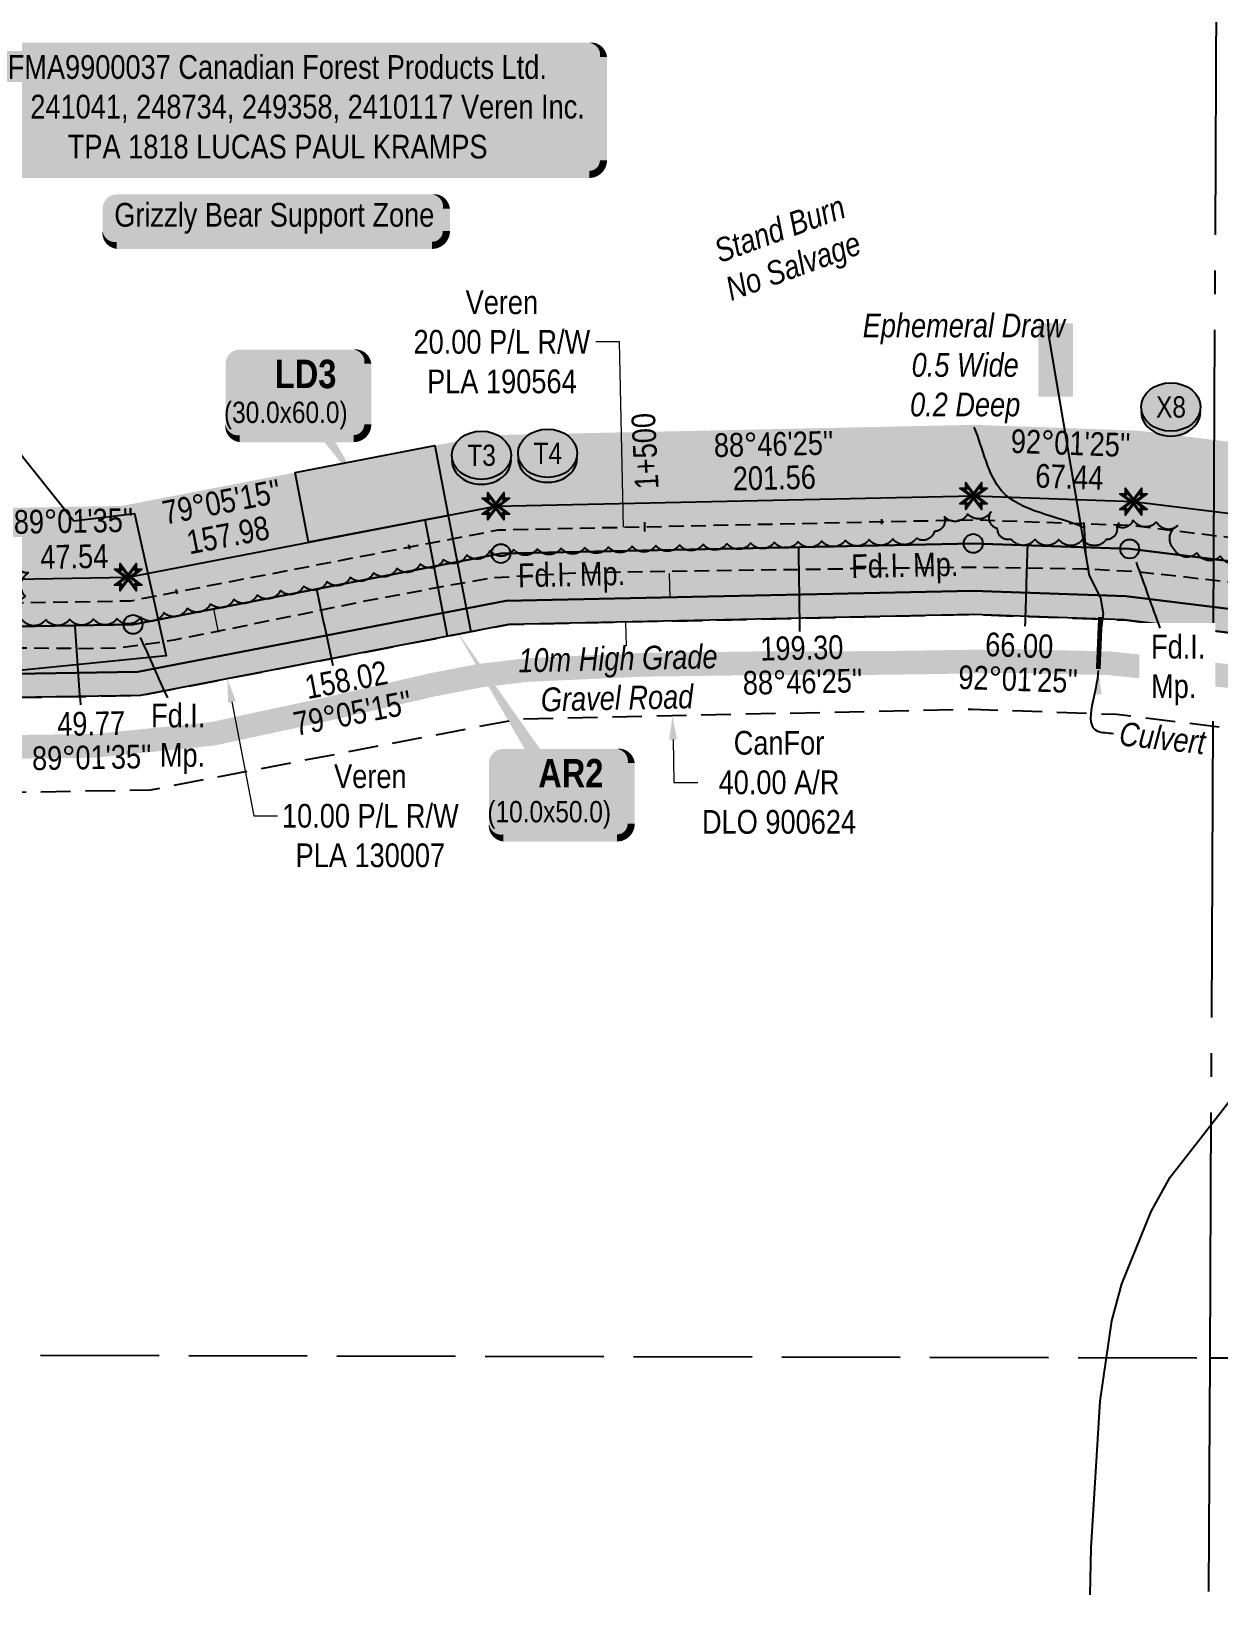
# Model space of a CAD drawing. Extents: x 473254 to 483871, y 6040471 to 6049084.
# Drawn here: x 477418 to 477919, y 6044133 to 6044793 of the extents above; entities that cross this region are included whole.
import ezdxf
from ezdxf.enums import TextEntityAlignment as Align

# ---------------------------------------------------------------- set-up
doc = ezdxf.new("R2010")
doc.units = 0
doc.header["$LTSCALE"] = 5
doc.header["$PDSIZE"] = 0.5
for name, pattern in [('0', [1, 1, 0]), ('foc-ACCESSROAD', [3.75, 2.5, -1.25]), ('foc-QUARTERLINE', [33, 25, -3, 2, -3]), ('foc-TIELINE', [1.875, 1.25, -0.625]), ('foc-TOPO', [1, 0.2, -0.8]), ('foc-TOPO-ephemeral', [6.25, 3.125, -0.625, 0.625, -0.625, 0.625, -0.625]), ('foc-UNSURVEYED', [12.5, 10, -2.5]), ('UG_PIPE', [1.875, 1.25, -0.625])]:
    doc.linetypes.add(name, pattern=pattern)
doc.layers.get('Defpoints').update_dxf_attribs({"color": 9})
for name, color, linetype, lineweight in [('AS-GENERAL', 48, 'Continuous', 18), ('C-RW-T', 13, 'Continuous', 9), ('CHAINAGE-T', 201, 'Continuous', 18), ('F-AR-T', 190, 'Continuous', 9), ('T-TEXT', 48, 'Continuous', 18)]:
    doc.layers.add(name, color=color, linetype=linetype, lineweight=lineweight)
for name, color, linetype in [('AS-PIPE-UG', 44, 'UG_PIPE'), ('AS-ROADS', 254, 'Continuous'), ('AS-UNDERLAY-H', 141, 'Continuous'), ('AS-WILDLIFE-BLOCK', 131, 'Continuous'), ('C-RW', 13, 'Continuous'), ('CHAINAGE', 201, 'foc-TIELINE'), ('F-AR', 190, 'foc-ACCESSROAD'), ('L-BD', 7, 'Continuous'), ('L-BD1', 253, 'Continuous'), ('L-MON', 1, 'Continuous'), ('L-QSEC', 8, 'foc-QUARTERLINE'), ('L-SECLBL', 7, 'Continuous'), ('L-USEC', 7, 'foc-UNSURVEYED'), ('P-BUFFER-H 30m', 51, 'Continuous'), ('P-CROSSINGS', 250, 'Continuous'), ('P-PROPOSED', 10, 'Continuous'), ('P-PROPOSED-H', 21, 'Continuous'), ('P-TEMP-BLOCKS', 250, 'Continuous'), ('P-TEMP-H', 41, 'Continuous'), ('P-TEMP_ACCESS ROAD', 46, 'Continuous'), ('P-TEMP_LOG DECK', 46, 'Continuous'), ('T-BUSH', 110, '0'), ('T-CREEK', 160, 'Continuous'), ('T-DRAW', 143, 'foc-TOPO-ephemeral'), ('T-GENERAL', 48, 'foc-TOPO'), ('T-TIE', 201, 'foc-TIELINE'), ('T-WATER-T', 170, 'Continuous'), ('WETLAND', 143, 'Continuous')]:
    doc.layers.add(name, color=color, linetype=linetype)
doc.styles.add('80', font='ARIALN.TTF', dxfattribs={"height": 10})
doc.styles.add('80CG', font='ARIALN.TTF', dxfattribs={"height": 10})
doc.styles.add('80L', font='ARIALN.TTF', dxfattribs={"height": 10})
doc.styles.add('80LS', font='ARIALNI.TTF', dxfattribs={"height": 10})
doc.styles.add('BOLD', font='ARIALNB.TTF')
doc.styles.add('Crossing', font='ARIALN.TTF', dxfattribs={"height": 10})
doc.styles.add('foc-LtypeFont', font='ARIALN.TTF', dxfattribs={"height": 7.35})
doc.linetypes.add('foc-TOPO-flowdirection-NOLINE', pattern='A,0,[">",foc-LtypeFont,S=0.3,R=0,X=0,Y=-0.945],-20,[">",foc-LtypeFont,S=0.3,R=0,X=0,Y=-0.945],0', length=20)
doc.dimstyles.new('Compass 5 000', dxfattribs={"dimscale": 5, "dimtxt": 9, "dimasz": 2, "dimexe": 0.2, "dimexo": 0.0625, "dimgap": 0.5, "dimtad": 0, "dimtih": 1, "dimtoh": 1, "dimzin": 0, "dimdsep": 46, "dimtxsty": '80CG', "dimcen": 0.1, "dimse1": 1, "dimse2": 1, "dimclrd": 256, "dimclrt": 256, "dimaunit": 1, "dimadec": 4, "dimazin": 0, "dimtfac": 0.06, "dimtofl": 0, "dimtmove": 0, "dimatfit": 1, "dimfxl": 0.2, "dimtolj": 1, "dimtzin": 0, "dimlwd": -1, "dimarcsym": 0})

# ---------------------------------------------------------------- blocks, each defined once
blk = doc.blocks.new('*U384')
h = blk.add_hatch(color=255)
edge = h.paths.add_edge_path()
edge.add_line((-131.5, -28.5), (131.5, -28.5))
edge.add_arc((131.5, -22.5), 6, 270, 360)
edge.add_line((137.5, -22.5), (137.5, 21))
edge.add_arc((131.5, 21), 6, 0, 90)
edge.add_line((131.5, 27), (-131.5, 27))
edge.add_arc((-131.5, 21), 6, 90, 180)
edge.add_line((-137.5, 21), (-137.5, -22.5))
edge.add_arc((-131.5, -22.5), 6, 180, 270)
at = {"color": 44, "flags": 128}
blk.add_lwpolyline([(-131.5, -28.5, 3, 3, 0), (131.5, -28.5, 3, 3, 0.414214), (137.5, -22.5, 3, 3, 0), (137.5, 21, 3, 0, 0.414214), (131.5, 27, 0, 0, 0), (-131.5, 27, 0, 0, 0.414214), (-137.5, 21, 0, 0, 0), (-137.5, -22.5, 0, 3, 0.414214)], format="xyseb", close=True, dxfattribs=at)
at = {"color": 44, "style": '80'}
blk.add_attdef('ENTER_TEXT_001', (-35.99, -5), '', height=10, dxfattribs=at)
blk = doc.blocks.new('*D394')
at = {"layer": 'C-RW-T', "transparency": 16777216}
for p, q in [((477666.2, 6044661.61), (477656.2, 6044661.61)), ((477667.91, 6044583.52), (477666.2, 6044661.61)), ((477668.78, 6044543.54), (477669, 6044533.54))]:
    blk.add_line(p, q, dxfattribs=at)
for points in [[(477669.57, 6044583.56), (477666.24, 6044583.49), (477668.12, 6044573.52)], [(477670.44, 6044543.58), (477667.11, 6044543.51), (477668.56, 6044553.54)]]:
    blk.add_solid(points, dxfattribs=at)
at = {"layer": 'Defpoints', "color": 0, "transparency": 16777216}
for p in [(477668.12, 6044573.52), (477697.6, 6044574.17), (477698.04, 6044554.18)]:
    blk.add_point(p, dxfattribs=at)
at = {"layer": 'C-RW-T', "transparency": 16777216, "insert": (477616.66, 6044661.61), "char_height": 10, "attachment_point": 5, "style": '80CG'}
blk.add_mtext('\\A1;Veren\\P20.00 P/L R/W\\PPLA 190564', dxfattribs=at)
blk = doc.blocks.new('*D390')
at = {"layer": 'C-RW-T', "transparency": 16777216}
for p, q in [((477497.16, 6044539.29), (477495.27, 6044549.11)), ((477502.85, 6044509.84), (477512.12, 6044461.81)), ((477512.12, 6044461.81), (477522.12, 6044461.81))]:
    blk.add_line(p, q, dxfattribs=at)
for points in [[(477498.8, 6044539.61), (477495.53, 6044538.97), (477499.06, 6044529.47)], [(477504.49, 6044510.16), (477501.21, 6044509.52), (477500.95, 6044519.66)]]:
    blk.add_solid(points, dxfattribs=at)
at = {"layer": 'Defpoints', "color": 0, "transparency": 16777216}
for p in [(477499.06, 6044529.47), (477521.91, 6044533.88), (477523.81, 6044524.07)]:
    blk.add_point(p, dxfattribs=at)
at = {"layer": 'C-RW-T', "transparency": 16777216, "insert": (477561.21, 6044461.81), "char_height": 10, "attachment_point": 5, "style": '80CG'}
blk.add_mtext('\\A1;Veren\\P10.00 P/L R/W\\PPLA 130007', dxfattribs=at)
blk = doc.blocks.new('*U376')
h = blk.add_hatch(color=255)
edge = h.paths.add_edge_path()
edge.add_line((-66.5, -11.5), (66.5, -11.5))
edge.add_arc((66.5, -5.5), 6, 270, 360)
edge.add_line((72.5, -5.5), (72.5, 4))
edge.add_arc((66.5, 4), 6, 0, 90)
edge.add_line((66.5, 10), (-66.5, 10))
edge.add_arc((-66.5, 4), 6, 90, 180)
edge.add_line((-72.5, 4), (-72.5, -5.5))
edge.add_arc((-66.5, -5.5), 6, 180, 270)
at = {"color": 131, "flags": 128}
blk.add_lwpolyline([(-66.5, -11.5, 3, 3, 0), (66.5, -11.5, 3, 3, 0.414214), (72.5, -5.5, 3, 3, 0), (72.5, 4, 3, 0, 0.414214), (66.5, 10, 0, 0, 0), (-66.5, 10, 0, 0, 0.414214), (-72.5, 4, 0, 0, 0), (-72.5, -5.5, 0, 3, 0.414214)], format="xyseb", close=True, dxfattribs=at)
at = {"color": 131, "style": '80'}
blk.add_attdef('ENTER_TEXT_001', (-35.99, -5), '', height=10, dxfattribs=at)
blk = doc.blocks.new('fdia')
at = {"color": 255, "const_width": 1}
blk.add_lwpolyline([(-0.5, 0, 1), (0.5, 0, 1)], format="xyb", close=True, dxfattribs=at)
blk = doc.blocks.new('Fdiaa')
blk.add_blockref('fdia', (0, 0))
blk = doc.blocks.new('fdib')
at = {"color": 1, "const_width": 1.6}
blk.add_lwpolyline([(-0.4, 0, 1), (0.4, 0, 1)], format="xyb", close=True, dxfattribs=at)
at = {"color": 1}
blk.add_circle((0, 0), 0.8, dxfattribs=at)
blk = doc.blocks.new('Fdibb')
blk.add_blockref('fdib', (0, 0))
blk = doc.blocks.new('fdicc')
for name in ['Fdibb', 'Fdiaa']:
    blk.add_blockref(name, (0, 0))
blk = doc.blocks.new('FDI')
blk.add_blockref('fdicc', (0, 0))
blk = doc.blocks.new('*U407')
at = {"true_color": 0xff8aff}
h = blk.add_hatch(color=211, dxfattribs=at)
edge = h.paths.add_edge_path()
edge.add_line((-24, -19.06), (24, -19.06))
edge.add_arc((24, -13.06), 6, 270, 360)
edge.add_line((30, -13.06), (30, 12.5))
edge.add_arc((24, 12.5), 6, 0, 90)
edge.add_line((24, 18.5), (-24, 18.5))
edge.add_arc((-24, 12.5), 6, 90, 180)
edge.add_line((-30, 12.5), (-30, -13.06))
edge.add_arc((-24, -13.06), 6, 180, 270)
at = {"color": 250, "flags": 128}
blk.add_lwpolyline([(-24, -19.06, 3, 3, 0), (24, -19.06, 3, 3, 0.414214), (30, -13.06, 3, 3, 0), (30, 12.5, 3, 0, 0.414214), (24, 18.5, 0, 0, 0), (-24, 18.5, 0, 0, 0.414214), (-30, 12.5, 0, 0, 0), (-30, -13.06, 0, 3, 0.414214)], format="xyseb", close=True, dxfattribs=at)
at = {"flags": 128}
blk.add_lwpolyline([(28.75, -41.78, 0, 7.5, 0), (0, 0, 0, 0, 0)], format="xyseb", dxfattribs=at)
at = {"color": 250}
for tag, p, height, style in [('TEMP_AREA_W1_001', (-9.21, 2.24), 12, 'BOLD'), ('ENTER_TEXT_001', (-30.66, -12.47), 9, '80')]:
    blk.add_attdef(tag, p, '', height=height, dxfattribs=dict(at, style=style))
blk = doc.blocks.new('xing2')
h = blk.add_hatch(color=50)
h.dxf.hatch_style = 1
edge = h.paths.add_edge_path()
edge.add_ellipse((0, 0), major_axis=(-12.5, 0), ratio=0.816297, start_angle=0, end_angle=360)
h = blk.add_hatch(color=250)
h.dxf.hatch_style = 1
edge = h.paths.add_edge_path()
edge.add_ellipse((0, -2.05), major_axis=(-12.5, 0), ratio=0.816297, start_angle=0, end_angle=180)
edge.add_line((12.5, -2.05), (12.5, 0))
edge.add_ellipse((0, 0), major_axis=(-12.5, 0), ratio=0.816297, start_angle=0, end_angle=180, ccw=False)
edge.add_line((-12.5, 0), (-12.5, -2.05))
at = {"color": 250}
blk.add_ellipse((0, 0), major_axis=(-12.5, 0), ratio=0.816297, dxfattribs=at)
blk.add_ellipse((0, -2.05), major_axis=(-12.5, 0), ratio=0.816297, start_param=0, end_param=3.141593, dxfattribs=at)
at = {"color": 250, "style": 'Crossing'}
blk.add_attdef('CROSSING', text='', height=9, dxfattribs=at).set_placement((0.09, 0.02), align=Align.MIDDLE_CENTER)
at = {"color": 250, "style": 'Crossing', "flags": 1}
for tag, p in [('OWNER', (0.09, -12.49)), ('DESCRIPTION', (0.09, -25.77)), ('LOCATION', (0.09, -39.3)), ('DWG_REF', (0.09, -52.84))]:
    blk.add_attdef(tag, text='', height=9, dxfattribs=at).set_placement(p, align=Align.MIDDLE_CENTER)
blk = doc.blocks.new('*D482')
at = {"layer": 'Defpoints', "color": 0, "transparency": 16777216}
for p in [(477672.88, 6044543.65), (477673.74, 6044503.68), (477688.62, 6044504)]:
    blk.add_point(p, dxfattribs=at)
at = {"layer": 'F-AR-T', "transparency": 16777216}
for p, q in [((477687.55, 6044553.96), (477687.34, 6044563.96)), ((477688.83, 6044494), (477689.22, 6044475.91)), ((477689.22, 6044475.91), (477699.22, 6044475.91))]:
    blk.add_line(p, q, dxfattribs=at)
for points in [[(477689.22, 6044554), (477685.88, 6044553.93), (477687.76, 6044543.97)], [(477690.5, 6044494.03), (477687.17, 6044493.96), (477688.62, 6044504)]]:
    blk.add_solid(points, dxfattribs=at)
at = {"layer": 'F-AR-T', "transparency": 16777216, "insert": (477733.49, 6044475.91), "char_height": 10, "attachment_point": 5, "style": '80CG'}
blk.add_mtext('\\A1;CanFor\\P40.00 A/R\\PDLO 900624', dxfattribs=at)
blk = doc.blocks.new('Well_proximity')
h = blk.add_hatch(color=191)
h.dxf.hatch_style = 1
edge = h.paths.add_edge_path()
edge.add_ellipse((0, 0), major_axis=(-12.5, 0), ratio=0.816297, start_angle=0, end_angle=360)
h = blk.add_hatch(color=250)
h.dxf.hatch_style = 1
edge = h.paths.add_edge_path()
edge.add_ellipse((0, -2.05), major_axis=(-12.5, 0), ratio=0.816297, start_angle=0, end_angle=180)
edge.add_line((12.5, -2.05), (12.5, 0))
edge.add_ellipse((0, 0), major_axis=(-12.5, 0), ratio=0.816297, start_angle=0, end_angle=180, ccw=False)
edge.add_line((-12.5, 0), (-12.5, -2.05))
at = {"color": 250}
blk.add_ellipse((0, 0), major_axis=(-12.5, 0), ratio=0.816297, dxfattribs=at)
blk.add_ellipse((0, -2.05), major_axis=(-12.5, 0), ratio=0.816297, start_param=0, end_param=3.141593, dxfattribs=at)
at = {"color": 250, "style": '80L'}
blk.add_attdef('CROSSING', text='', height=9, dxfattribs=at).set_placement((0.09, 0.02), align=Align.MIDDLE_CENTER)
blk = doc.blocks.new('*U595')
at = {"true_color": 0xff8aff}
h = blk.add_hatch(color=211, dxfattribs=at)
edge = h.paths.add_edge_path()
edge.add_line((-24, -19.06), (24, -19.06))
edge.add_arc((24, -13.06), 6, 270, 360)
edge.add_line((30, -13.06), (30, 12.5))
edge.add_arc((24, 12.5), 6, 0, 90)
edge.add_line((24, 18.5), (-24, 18.5))
edge.add_arc((-24, 12.5), 6, 90, 180)
edge.add_line((-30, 12.5), (-30, -13.06))
edge.add_arc((-24, -13.06), 6, 180, 270)
at = {"flags": 128}
blk.add_lwpolyline([(-44.15, 69.03, 0, 7.5, 0), (0, 0, 0, 0, 0)], format="xyseb", dxfattribs=at)
at = {"color": 250, "flags": 128}
blk.add_lwpolyline([(-24, -19.06, 3, 3, 0), (24, -19.06, 3, 3, 0.414214), (30, -13.06, 3, 3, 0), (30, 12.5, 3, 0, 0.414214), (24, 18.5, 0, 0, 0), (-24, 18.5, 0, 0, 0.414214), (-30, 12.5, 0, 0, 0), (-30, -13.06, 0, 3, 0.414214)], format="xyseb", close=True, dxfattribs=at)
at = {"color": 250}
for tag, p, height, style in [('TEMP_AREA_W1_001', (-9.21, 2.24), 12, 'BOLD'), ('ENTER_TEXT_001', (-30.66, -12.47), 9, '80')]:
    blk.add_attdef(tag, p, '', height=height, dxfattribs=dict(at, style=style))
blk = doc.blocks.new('TEMP')
h = blk.add_hatch(color=255)
h.dxf.hatch_style = 1
h.paths.add_polyline_path([(0, 0.25), (-0.67, 1.15), (-0.67, 0.67), (-1.15, 0.67), (-0.25, 0), (-1.15, -0.67), (-0.67, -0.67), (-0.67, -1.15), (0, -0.25), (0.67, -1.15), (0.67, -0.67), (1.15, -0.67), (0.25, 0), (1.15, 0.67), (0.67, 0.67), (0.67, 1.15)])
h.paths.add_polyline_path([(0.57, 0.85), (0.57, 0.57), (0.85, 0.57), (0.08, 0), (0.85, -0.57), (0.57, -0.57), (0.57, -0.85), (0, -0.08), (-0.57, -0.85), (-0.57, -0.57), (-0.85, -0.57), (-0.08, 0), (-0.85, 0.57), (-0.57, 0.57), (-0.57, 0.85), (0, 0.08)], flags=16)
h = blk.add_hatch(color=1)
h.dxf.hatch_style = 1
h.paths.add_polyline_path([(0, 0.08), (-0.57, 0.85), (-0.57, 0.57), (-0.85, 0.57), (-0.08, 0), (-0.85, -0.57), (-0.57, -0.57), (-0.57, -0.85), (0, -0.08), (0.57, -0.85), (0.57, -0.57), (0.85, -0.57), (0.08, 0), (0.85, 0.57), (0.57, 0.57), (0.57, 0.85)])
at = {"color": 1}
for p, q in [((-0.08, 0), (0.08, 0)), ((0, 0.08), (0, -0.08))]:
    blk.add_line(p, q, dxfattribs=at)
at = {"color": 255, "flags": 128}
blk.add_lwpolyline([(-0.25, 0), (-1.15, 0.67), (-0.67, 0.67), (-0.67, 1.15), (0, 0.25), (0.67, 1.15), (0.67, 0.67), (1.15, 0.67), (0.25, 0), (1.15, -0.67), (0.67, -0.67), (0.67, -1.15), (0, -0.25), (-0.67, -1.15), (-0.67, -0.67), (-1.15, -0.67)], close=True, dxfattribs=at)
at = {"color": 1, "flags": 128}
blk.add_lwpolyline([(-0.08, 0), (-0.85, 0.57), (-0.57, 0.57), (-0.57, 0.85), (0, 0.08), (0.57, 0.85), (0.57, 0.57), (0.85, 0.57), (0.08, 0), (0.85, -0.57), (0.57, -0.57), (0.57, -0.85), (0, -0.08), (-0.57, -0.85), (-0.57, -0.57), (-0.85, -0.57)], close=True, dxfattribs=at)

msp = doc.modelspace()

# ---------------------------------------------------------------- hatches: boundary and pattern name
at = {"layer": 'AS-UNDERLAY-H'}
h = msp.add_hatch(color=256, dxfattribs=at)
h.dxf.hatch_style = 1
h.paths.add_polyline_path([(477842.79, 6044669.429), (477857.438, 6044669.429), (477857.438, 6044638.571), (477842.79, 6044638.571)])
at = {"layer": 'P-BUFFER-H 30m'}
h = msp.add_hatch(color=256, dxfattribs=at)
h.dxf.hatch_style = 1
edge = h.paths.add_edge_path()
edge.add_line((478887.761, 6044412.928), (478886.783, 6044392.941))
edge.add_arc((478856.835, 6044394.405), 29.984, 264.524835, 357.200388, ccw=False)
edge.add_line((478853.974, 6044364.558), (478480.745, 6044400.333))
edge.add_arc((478483.606, 6044430.18), 29.984, 260.00187, 264.524835, ccw=False)
edge.add_line((478478.4, 6044400.651), (478368.895, 6044419.956))
edge.add_arc((478374.101, 6044449.485), 29.984, 254.375043, 260.00187, ccw=False)
edge.add_line((478366.025, 6044420.609), (478339.841, 6044427.932))
edge.add_arc((478347.917, 6044456.808), 29.984, 248.817389, 254.375043, ccw=False)
edge.add_line((478337.082, 6044428.85), (478113.089, 6044515.653))
edge.add_line((478113.089, 6044515.653), (477878.958, 6044544.442))
edge.add_line((477878.958, 6044544.442), (477815.183, 6044546.694))
edge.add_line((477815.183, 6044546.694), (477619.424, 6044542.503))
edge.add_line((477619.424, 6044542.503), (477466.834, 6044513.085))
edge.add_arc((477461.158, 6044542.527), 29.984, 270.973403, 280.9123, ccw=False)
edge.add_line((477461.667, 6044512.547), (477411.934, 6044511.702))
edge.add_arc((477411.425, 6044541.682), 29.984, 268.170624, 270.973404, ccw=False)
edge.add_line((477410.468, 6044511.713), (477343.842, 6044513.841))
edge.add_arc((477344.799, 6044543.81), 29.984, 265.611731, 268.170624, ccw=False)
edge.add_line((477342.505, 6044513.914), (477065.108, 6044535.201))
edge.add_line((477065.108, 6044535.201), (476929.331, 6044533.224))
edge.add_arc((476928.894, 6044563.205), 29.984, 268.487112, 270.834238, ccw=False)
edge.add_line((476928.102, 6044533.231), (476662.547, 6044540.245))
edge.add_arc((476634.551, 6044550.982), 29.984, 268.487112, 339.015892, ccw=False)
edge.add_line((476633.759, 6044521.009), (476514.255, 6044524.165))
edge.add_arc((476515.047, 6044554.139), 29.984, 268.132503, 268.487112, ccw=False)
edge.add_line((476514.07, 6044524.17), (476310.912, 6044530.794))
edge.add_line((476310.912, 6044530.794), (476310.399, 6044501.348))
edge.add_arc((476280.419, 6044501.871), 29.984, 269.000378, 359.000378, ccw=False)
edge.add_line((476279.896, 6044471.891), (476259.909, 6044472.24))
edge.add_arc((476260.432, 6044502.22), 29.984, 179.000378, 269.000378, ccw=False)
edge.add_line((476230.453, 6044502.743), (476231.852, 6044582.918))
edge.add_arc((476261.831, 6044582.395), 29.984, 88.132503, 179.000378, ccw=False)
edge.add_line((476262.808, 6044612.363), (476516.521, 6044604.091))
edge.add_line((476516.521, 6044604.091), (476586.789, 6044602.235))
edge.add_arc((476614.784, 6044591.497), 29.984, 88.487112, 159.015892, ccw=False)
edge.add_line((476615.576, 6044621.471), (476929.19, 6044613.188))
edge.add_line((476929.19, 6044613.188), (477066.223, 6044615.184))
edge.add_arc((477066.66, 6044585.203), 29.984, 85.611731, 90.834238, ccw=False)
edge.add_line((477068.954, 6044615.099), (477347.51, 6044593.723))
edge.add_line((477347.51, 6044593.723), (477411.798, 6044591.669))
edge.add_line((477411.798, 6044591.669), (477455.964, 6044592.42))
edge.add_line((477455.964, 6044592.42), (477608.445, 6044621.817))
edge.add_arc((477614.121, 6044592.375), 29.984, 91.226572, 100.9123, ccw=False)
edge.add_line((477613.479, 6044622.352), (477814.889, 6044626.664))
edge.add_arc((477815.531, 6044596.687), 29.984, 87.976817, 91.226572, ccw=False)
edge.add_line((477816.59, 6044626.653), (477883.955, 6044624.273))
edge.add_arc((477882.897, 6044594.307), 29.984, 82.990111, 87.976817, ccw=False)
edge.add_line((477886.556, 6044624.067), (478129.013, 6044594.255))
edge.add_arc((478125.354, 6044564.495), 29.984, 68.817389, 82.990111, ccw=False)
edge.add_line((478136.189, 6044592.453), (478363.713, 6044504.282))
edge.add_line((478363.713, 6044504.282), (478385.196, 6044498.273))
edge.add_line((478385.196, 6044498.273), (478490.339, 6044479.737))
edge.add_line((478490.339, 6044479.737), (478860.673, 6044444.24))
edge.add_arc((478857.812, 6044414.393), 29.984, -2.799612, 84.524835, ccw=False)
at = {"layer": 'P-PROPOSED-H'}
h = msp.add_hatch(color=256, dxfattribs=at)
h.dxf.hatch_style = 1
h.paths.add_polyline_path([(478857.812, 6044414.393), (478856.835, 6044394.405), (478483.606, 6044430.18), (478374.101, 6044449.485), (478347.917, 6044456.808), (478120.448, 6044544.958), (477881.321, 6044574.361), (477815.392, 6044576.69), (477616.242, 6044572.426), (477461.158, 6044542.527), (477411.425, 6044541.682), (477344.799, 6044543.81), (477066.039, 6044565.202), (476928.894, 6044563.205), (476634.661, 6044570.976), (476634.551, 6044550.982), (476515.047, 6044554.139), (476281.464, 6044561.755), (476280.419, 6044501.871), (476260.432, 6044502.22), (476261.831, 6044582.395), (476515.637, 6044574.12), (476614.674, 6044571.504), (476614.784, 6044591.497), (476929.012, 6044583.198), (477066.66, 6044585.203), (477345.883, 6044563.775), (477411.574, 6044561.677), (477459.081, 6044562.484), (477614.121, 6044592.375), (477815.531, 6044596.687), (477882.897, 6044594.307), (478125.354, 6044564.495), (478354.235, 6044475.797), (478378.539, 6044469), (478486.299, 6044450.003)])
at = {"layer": 'P-TEMP-H'}
h = msp.add_hatch(color=256, dxfattribs=at)
h.dxf.hatch_style = 1
h.paths.add_polyline_path([(477535.193, 6044577.158), (477529.517, 6044606.6), (477588.401, 6044617.952), (477594.077, 6044588.51)])
h = msp.add_hatch(color=256, dxfattribs=at)
h.dxf.hatch_style = 1
h.paths.add_polyline_path([(477594.077, 6044588.51), (477603.537, 6044539.44), (477593.723, 6044537.548), (477584.263, 6044586.618)])

# ---------------------------------------------------------------- linework, layer by layer
at = {"layer": 'AS-GENERAL', "const_width": 1.999, "flags": 128}
msp.add_lwpolyline([(477869.004, 6044545.692), (477868.092, 6044523.712)], dxfattribs=at)
at = {"layer": 'AS-PIPE-UG', "flags": 128}
msp.add_lwpolyline([(478879.778, 6044419.634), (478879.777, 6044419.234), (478878.772, 6044405.768), (478878.885, 6044395.303), (478878.38, 6044388.67), (478875.705, 6044386.681), (478870.353, 6044386.584), (478858.003, 6044387.411), (478852.312, 6044387.771), (478843.379, 6044388.131), (478830.628, 6044389.041), (478813.89, 6044390.609), (478805.447, 6044391.386), (478754.192, 6044395.682), (478736.42, 6044397.445), (478723.685, 6044398.992), (478710.37, 6044400.248), (478688.143, 6044402.59), (478657.742, 6044405.519), (478636.813, 6044407.405), (478573.355, 6044413.08), (478550.773, 6044415.231), (478482.994, 6044422.25), (478460.316, 6044425.319), (478434.41, 6044430.267), (478411.001, 6044435.027), (478379.221, 6044440.98), (478347.746, 6044449.128), (478326.739, 6044456.574), (478300.513, 6044466.056), (478267.909, 6044478.066), (478217.655, 6044495.929), (478104.25, 6044539.495), (478065.283, 6044542.651), (477996.458, 6044551.519), (477939.573, 6044558.317), (477899.988, 6044563.047), (477882.46, 6044564.828), (477862.375, 6044565.905), (477816.371, 6044566.571), (477774.977, 6044566.134), (477746.544, 6044565.688), (477714.88, 6044565.251), (477648.842, 6044564.247), (477612.062, 6044562.026), (477589.784, 6044558.091), (477556.676, 6044551.857), (477522.599, 6044544.841), (477478.366, 6044535.888), (477465.251, 6044533.88), (477454.451, 6044532.575), (477442.294, 6044532.296), (477386.714, 6044532.779), (477340.189, 6044534.072), (477287.109, 6044537.737), (477242.859, 6044541.312), (477193.336, 6044545.153), (477159.794, 6044548.088), (477106.203, 6044551.704), (477056.25, 6044554.643), (477004.705, 6044556.295), (476912.856, 6044554.731), (476860.934, 6044555.35), (476793.755, 6044557.095), (476755.867, 6044557.321), (476692.618, 6044561.25), (476674.822, 6044560.338), (476665.313, 6044560.51), (476655.505, 6044562.507), (476648.306, 6044562.655), (476645.944, 6044566.861), (476645.509, 6044570.414), (476646.391, 6044597.327), (476646.789, 6044619.025), (476647.539, 6044647.66)], dxfattribs=at)
at = {"layer": 'AS-ROADS', "const_width": 9.995, "flags": 128}
msp.add_lwpolyline([(477924.657, 6044520.617), (477872.917, 6044526.163), (477830.378, 6044527.12), (477778.235, 6044526.296), (477727.865, 6044526.196), (477676.082, 6044525.531), (477627.532, 6044523.324), (477607.237, 6044520.918), (477587.686, 6044517.143), (477543.938, 6044507.053), (477494.627, 6044496.412), (477445.22, 6044491.366), (477396.842, 6044490.743), (477348.54, 6044492.636), (477299.788, 6044496.059), (477250.422, 6044500.278), (477204.296, 6044504.609), (477161.49, 6044508.2), (477122.904, 6044511.255), (477092.93, 6044512.978), (477056.604, 6044514.585)], dxfattribs=at)
at = {"layer": 'C-RW'}
for points in [[(478115.542, 6044525.421), (477879.745, 6044554.415), (477815.253, 6044556.693), (477618.363, 6044552.477), (477463.235, 6044522.57), (477411.276, 6044521.687), (477343.715, 6044523.845), (477065.418, 6044545.201), (476928.776, 6044543.212), (476634.551, 6044550.957), (476637.394, 6045067.272), (476603.554, 6045143.734)], [(476625.456, 6045143.638), (476657.407, 6045071.445), (476654.648, 6044570.425), (476928.894, 6044563.205), (477066.039, 6044565.202), (477344.799, 6044543.81), (477411.425, 6044541.682), (477461.158, 6044542.527), (477616.242, 6044572.426), (477815.392, 6044576.69), (477881.321, 6044574.361), (478120.448, 6044544.958)], [(476515.048, 6044554.172), (476928.756, 6044543.229), (477065.418, 6044545.201), (477343.715, 6044523.845), (477411.276, 6044521.687), (477463.235, 6044522.57), (477618.363, 6044552.477), (477815.253, 6044556.693), (477879.745, 6044554.415), (478115.542, 6044525.421)], [(478113.089, 6044515.653), (477878.958, 6044544.442), (477815.183, 6044546.694), (477619.424, 6044542.503), (477464.274, 6044512.591), (477411.201, 6044511.69), (477343.172, 6044513.862), (477065.108, 6044535.201), (476928.696, 6044533.232), (476514.754, 6044544.182), (476261.308, 6044552.413), (476260.349, 6044497.415), (476153.825, 6044489.906), (476037.501, 6044482.104), (476007.505, 6044472.359), (475988.37, 6044466.143), (475762.59, 6044392.801), (475668.379, 6044376.64), (475590.599, 6044376.019), (475489.675, 6044394.869), (475485.309, 6044395.685), (475459.58, 6044407.189), (475376.714, 6044444.243), (475359.805, 6044450.238)]]:
    msp.add_lwpolyline(points, dxfattribs=at)
at = {"layer": 'CHAINAGE'}
for p, q in [((477676.96, 6044581.724), (477676.874, 6044585.721)), ((477776.863, 6044584.862), (477776.82, 6044586.861)), ((477876.707, 6044583.525), (477876.777, 6044585.523)), ((477577.864, 6044574.188), (477577.485, 6044576.151)), ((477479.723, 6044555.267), (477479.345, 6044557.23))]:
    msp.add_line(p, q, dxfattribs=at)
at = {"layer": 'F-AR', "flags": 128}
for points in [[(475360.168, 6044519.044), (475400.705, 6044504.667), (475459.954, 6044478.12), (475490.043, 6044464.638), (475504.583, 6044458.123), (475596.033, 6044441.011), (475662.25, 6044441.498), (475746.6, 6044455.938), (476025.056, 6044546.381), (476143.581, 6044554.353), (476148.588, 6044554.56), (476183.806, 6044557.031), (476261.308, 6044552.413), (476514.754, 6044544.182), (476928.696, 6044533.232), (477065.108, 6044535.201), (477343.172, 6044513.862), (477411.201, 6044511.69), (477464.274, 6044512.591), (477619.424, 6044542.503), (477815.183, 6044546.694), (477878.958, 6044544.442), (478113.089, 6044515.653), (478338.439, 6044428.324), (478367.444, 6044420.212), (478479.566, 6044400.446), (478853.957, 6044364.56), (478876.251, 6044362.423), (479004.406, 6044356.061), (479139.039, 6044348.004), (479558.838, 6044337.336), (479612.179, 6044335.981), (479658.84, 6044337.358)], [(479658.613, 6044297.354), (479612.273, 6044295.987), (479558.611, 6044297.35), (479137.351, 6044308.054), (479002.25, 6044316.139), (478888.76, 6044321.062), (478850.143, 6044324.763), (478474.18, 6044360.8), (478358.568, 6044381.181), (478325.803, 6044390.345), (478103.277, 6044476.579), (477875.806, 6044504.549), (477814.905, 6044506.7), (477623.666, 6044502.606), (477468.429, 6044472.677), (477410.902, 6044471.7), (477341.004, 6044473.932), (477063.864, 6044495.2), (476928.456, 6044493.246), (476513.576, 6044504.22), (476260.01, 6044512.455), (476184.533, 6044517.017), (476151.845, 6044514.824), (476146.858, 6044514.49), (476133.208, 6044513.574), (476032.723, 6044506.833), (476002.368, 6044496.973), (475983.233, 6044490.758), (475756.223, 6044417.027), (475665.822, 6044401.547), (475592.499, 6044401.002), (475492.596, 6044419.69), (475489.812, 6044420.937), (475459.723, 6044434.418), (475385.845, 6044467.518), (475359.944, 6044476.704)]]:
    msp.add_lwpolyline(points, dxfattribs=at)
at = {"layer": 'L-QSEC'}
for p, q in [((477918.701, 6044996.802), (477915.082, 6044233.343)), ((477915.082, 6044233.343), (477914.615, 6044134.797))]:
    msp.add_line(p, q, dxfattribs=at)
at = {"layer": 'L-USEC'}
for p, q in [((477109.633, 6044235.179), (477915.082, 6044233.343)), ((477915.082, 6044233.343), (478720.553, 6044231.55))]:
    msp.add_line(p, q, dxfattribs=at)
at = {"layer": 'P-PROPOSED', "flags": 128}
for points in [[(476515.637, 6044574.12), (476614.674, 6044571.504), (476614.784, 6044591.497), (476929.012, 6044583.198), (477066.66, 6044585.203), (477345.883, 6044563.775), (477411.574, 6044561.677), (477459.081, 6044562.484), (477614.121, 6044592.375), (477815.531, 6044596.687), (477882.897, 6044594.307), (478125.354, 6044564.495)], [(478120.448, 6044544.958), (477881.321, 6044574.361), (477815.392, 6044576.69), (477616.242, 6044572.426), (477461.158, 6044542.527), (477411.425, 6044541.682), (477344.799, 6044543.81), (477066.039, 6044565.202), (476928.894, 6044563.205), (476634.661, 6044570.976), (476634.551, 6044550.982), (476515.047, 6044554.139)]]:
    msp.add_lwpolyline(points, dxfattribs=at)
at = {"layer": 'P-TEMP_ACCESS ROAD'}
msp.add_lwpolyline([(477594.077, 6044588.51), (477603.537, 6044539.44), (477593.723, 6044537.548), (477584.263, 6044586.618)], close=True, dxfattribs=at)
at = {"layer": 'P-TEMP_LOG DECK'}
msp.add_lwpolyline([(477535.193, 6044577.158), (477529.517, 6044606.6), (477588.401, 6044617.952), (477594.077, 6044588.51)], close=True, dxfattribs=at)
at = {"layer": 'T-BUSH', "flags": 128}
msp.add_lwpolyline([(478226.574, 6044522.441, -0.5205671), (478231.77, 6044513.903, -0.5205671), (478236.966, 6044505.365, -0.5205671), (478236.992, 6044495.484, -0.5205671), (478236.611, 6044485.496, -0.5205671), (478228.791, 6044486.884, -0.5205671), (478219.489, 6044490.54, -0.5205671), (478210.187, 6044494.195, -0.5205671), (478200.885, 6044497.851, -0.5205671), (478194.273, 6044490.914, -0.5205671), (478186.352, 6044489.021, -0.5205671), (478177.017, 6044492.592, -0.5205671), (478167.682, 6044496.163, -0.5205671), (478158.347, 6044499.735, -0.5205671), (478149.012, 6044503.306, -0.5205671), (478139.677, 6044506.878, -0.5205671), (478130.343, 6044510.449, -0.5205671), (478121.008, 6044514.021, -0.5205671), (478115.896, 6044519.704, -0.5205671), (478118.64, 6044529.314, -0.5205671), (478121.385, 6044538.925, -0.5205671), (478117.69, 6044544.331, -0.5205671), (478107.788, 6044545.684, -0.5205671), (478097.885, 6044547.036, -0.5205671), (478087.982, 6044548.388, -0.5205671), (478078.079, 6044549.741, -0.5205671), (478068.176, 6044551.093, -0.5205671), (478058.273, 6044552.446, -0.5205671), (478048.371, 6044553.798, -0.5205671), (478038.468, 6044555.15, -0.5205671), (478028.565, 6044556.503, -0.5205671), (478018.662, 6044557.855, -0.5205671), (478008.759, 6044559.208, -0.5205671), (477998.856, 6044560.56, -0.5205671), (477988.954, 6044561.912, -0.5205671), (477979.051, 6044563.265, -0.5205671), (477969.148, 6044564.617, -0.5205671), (477959.245, 6044565.969, -0.5205671), (477949.342, 6044567.322, -0.5205671), (477939.439, 6044568.674, -0.5205671), (477929.537, 6044570.027, -0.5205671), (477919.634, 6044571.379, -0.5205671), (477909.731, 6044572.731, -0.5205671), (477900.103, 6044574.29, -0.5205671), (477901.556, 6044584.179, -0.5205671), (477892.677, 6044585.854, -0.5205671), (477882.715, 6044586.668, -0.5205671), (477875.79, 6044584.082, -0.5205671), (477871.397, 6044578.321, -0.5205671), (477861.402, 6044578.363, -0.5205671), (477851.408, 6044578.405, -0.5205671), (477841.413, 6044578.447, -0.5205671), (477831.419, 6044578.489, -0.5205671), (477825.649, 6044582.877, -0.5205671), (477822.975, 6044590.166, -0.5205671), (477813.036, 6044589.114, -0.5205671), (477803.097, 6044588.062, -0.5205671), (477798.919, 6044581.704, -0.5205671), (477791.465, 6044578.901, -0.5205671), (477781.474, 6044578.622, -0.5205671), (477771.483, 6044578.343, -0.5205671), (477761.492, 6044578.064, -0.5205671), (477751.501, 6044577.785, -0.5205671), (477741.51, 6044577.507, -0.5205671), (477731.519, 6044577.228, -0.5205671), (477721.529, 6044576.949, -0.5205671), (477711.538, 6044576.67, -0.5205671), (477701.547, 6044576.391, -0.5205671), (477691.556, 6044576.112, -0.5205671), (477681.565, 6044575.833, -0.5205671), (477671.574, 6044575.554, -0.5205671), (477661.583, 6044575.275, -0.5205671), (477651.593, 6044574.996, -0.5205671), (477641.602, 6044574.717, -0.5205671), (477631.611, 6044574.438, -0.5205671), (477621.62, 6044574.159, -0.5205671), (477611.652, 6044573.673, -0.5205671), (477601.833, 6044571.805, -0.5205671), (477592.014, 6044569.938, -0.5205671), (477582.195, 6044568.07, -0.5205671), (477572.377, 6044566.203, -0.5205671), (477562.558, 6044564.335, -0.5205671), (477552.739, 6044562.467, -0.5205671), (477542.921, 6044560.6, -0.5205671), (477533.102, 6044558.732, -0.5205671), (477523.283, 6044556.865, -0.5205671), (477513.464, 6044554.997, -0.5205671), (477503.646, 6044553.13, -0.5205671), (477493.827, 6044551.262, -0.5205671), (477484.008, 6044549.395, -0.5205671), (477474.19, 6044547.527, -0.5205671), (477464.371, 6044545.659, -0.5205671), (477454.43, 6044545.005, -0.5205671), (477444.436, 6044544.884, -0.5205671), (477434.442, 6044544.762, -0.5205671), (477424.448, 6044544.64, -0.5205671), (477414.454, 6044544.518, -0.5205671), (477415.818, 6044554.387, -0.5205671), (477417.214, 6044564.283, -0.5205671), (477411.935, 6044569.753, -0.5205671), (477402.275, 6044572.319, -0.5205671), (477392.615, 6044574.885, -0.5205671), (477382.902, 6044577.058, -0.5205671), (477372.908, 6044577.177, -0.5205671), (477362.914, 6044577.297, -0.5205671), (477353.536, 6044576.706, -0.5205671), (477352.239, 6044566.796, -0.5205671), (477350.942, 6044556.885, -0.5205671), (477349.645, 6044546.975, -0.5205671), (477340.396, 6044547.048, -0.5205671), (477330.431, 6044547.818, -0.5205671), (477320.466, 6044548.589, -0.5205671), (477310.501, 6044549.36, -0.5205671), (477300.536, 6044550.13, -0.5205671), (477290.571, 6044550.901, -0.5205671), (477280.606, 6044551.672, -0.5205671), (477270.641, 6044552.442, -0.5205671), (477260.676, 6044553.213, -0.5205671), (477250.711, 6044553.984, -0.5205671), (477240.746, 6044554.755, -0.5205671), (477230.781, 6044555.525, -0.5205671), (477220.816, 6044556.296, -0.5205671), (477210.851, 6044557.067, -0.5205671), (477200.886, 6044557.837, -0.5205671), (477190.921, 6044558.608, -0.5205671), (477180.956, 6044559.379, -0.5205671), (477170.991, 6044560.15, -0.5205671), (477161.026, 6044560.92, -0.5205671), (477151.061, 6044561.691, -0.5205671), (477141.096, 6044562.462, -0.5205671), (477131.131, 6044563.232, -0.5205671), (477121.166, 6044564.003, -0.5205671), (477111.201, 6044564.774, -0.5205671), (477102.756, 6044567.072, -0.5205671), (477101.941, 6044577.033, -0.5205671), (477101.126, 6044586.995, -0.5205671), (477101.885, 6044596.892, -0.5205671), (477103.969, 6044609.53, -0.5205671)], format="xyb", dxfattribs=at)
at = {"layer": 'T-CREEK', "linetype": 'foc-TOPO-flowdirection-NOLINE', "flags": 128}
msp.add_lwpolyline([(477864.686, 6044133.479), (477865.028, 6044153.212), (477868.926, 6044215.019), (477873.83, 6044249.003), (477877.993, 6044264.572), (477890.442, 6044295.01), (477898.358, 6044309.587), (477926.248, 6044345.172), (477958.067, 6044394.351), (477967.654, 6044405.825), (477978.206, 6044415.294), (478029.092, 6044450.609), (478037.583, 6044447.994), (478047.633, 6044444.685), (478050.813, 6044444.396), (478064.765, 6044444.532), (478074.318, 6044446.396), (478084.869, 6044448.997), (478094.272, 6044456.852), (478105.379, 6044457.086), (478116.697, 6044457.581), (478121.437, 6044460.399), (478122.175, 6044465.655), (478128.297, 6044466.202), (478130.991, 6044480.684), (478130.776, 6044480.67), (478130.882, 6044501.486), (478130.863, 6044501.488), (478137.95, 6044508.593), (478149.426, 6044512.473), (478157.71, 6044510.1), (478160.787, 6044506.436), (478165.418, 6044512.251), (478171.579, 6044513.345), (478180.839, 6044518.56), (478185.464, 6044522.678), (478185.491, 6044525.697), (478188.238, 6044524.889), (478189.41, 6044519.835), (478196.909, 6044520.67), (478206.129, 6044520.72), (478217.358, 6044528.818), (478222.868, 6044544.833), (478233.734, 6044551.596), (478237.511, 6044556.724), (478240.217, 6044557.236), (478245.074, 6044558.902), (478254.614, 6044564.231), (478260.482, 6044565.702), (478265.238, 6044565.405), (478271.918, 6044563.639), (478276.098, 6044565.693), (478277.46, 6044569.443), (478281.873, 6044573.683), (478292.063, 6044582.484), (478294.77, 6044582.872), (478299.563, 6044582.63), (478302.544, 6044584.714), (478307.35, 6044584.826), (478310.028, 6044583.531), (478312.906, 6044586.107), (478318.056, 6044590.484), (478320.321, 6044592.174), (478305.793, 6044634.788), (478317.493, 6044676.788), (478342.55, 6044734.416), (478375.554, 6044785.309), (478385.632, 6044788.082)], dxfattribs=at)
at = {"layer": 'T-CREEK', "flags": 128}
msp.add_lwpolyline([(477864.686, 6044133.479), (477865.028, 6044153.212), (477868.926, 6044215.019), (477873.83, 6044249.003), (477877.993, 6044264.572), (477890.442, 6044295.01), (477898.358, 6044309.587), (477926.248, 6044345.172)], dxfattribs=at)
at = {"layer": 'T-DRAW', "linetype": 'foc-TOPO-flowdirection-NOLINE', "flags": 128}
msp.add_lwpolyline([(477847.077, 6044664.528), (477862.744, 6044572.364), (477864.273, 6044563.111), (477869.041, 6044553.787), (477870.12, 6044547.102), (477869.175, 6044539.861), (477868.832, 6044535.79), (477868.594, 6044534.861)], dxfattribs=at)
at = {"layer": 'T-DRAW', "flags": 128}
msp.add_lwpolyline([(477862.013, 6044585.567), (477862.744, 6044572.364), (477864.273, 6044563.111), (477869.041, 6044553.787), (477870.12, 6044547.102), (477869.175, 6044539.861), (477868.832, 6044535.79), (477868.594, 6044534.861)], dxfattribs=at)
at = {"layer": 'T-TIE', "flags": 128}
msp.add_lwpolyline([(476270.426, 6044502.045), (476271.648, 6044572.075), (476515.342, 6044564.129), (476624.613, 6044561.243), (476624.723, 6044581.237), (476928.953, 6044573.202), (477066.349, 6044575.202), (477345.341, 6044553.793), (477411.5, 6044551.679), (477460.119, 6044552.506), (477615.181, 6044582.4), (477815.462, 6044586.689), (477882.109, 6044584.334), (478122.901, 6044554.726), (478351.076, 6044466.303), (478376.32, 6044459.243), (478484.953, 6044440.091), (478857.324, 6044404.399)], dxfattribs=at)
at = {"layer": 'WETLAND'}
msp.add_lwpolyline([(477189.341, 6044593.296), (477211.686, 6044591.025), (477233.935, 6044603.87), (477291.647, 6044627.746), (477314.811, 6044620.375), (477326.483, 6044599.931), (477345.169, 6044597.074), (477392.773, 6044629.661), (477401.775, 6044629.271), (477436.191, 6044586.257), (477461.831, 6044589.239), (477475.095, 6044529.331), (477380.855, 6044519.847), (477319.932, 6044525.015), (477225.787, 6044534.552), (477169.961, 6044539.697), (477062.049, 6044543.999), (477030.884, 6044575.199), (477060.298, 6044613.92), (477078.718, 6044618.686), (477134.804, 6044600.02), (477153.927, 6044618.308), (477177.546, 6044595.033)], dxfattribs=at)

# ---------------------------------------------------------------- block references
at = {"layer": 'AS-WILDLIFE-BLOCK'}
ref = msp.add_blockref('*U376', (477520.799, 6044713.854), dxfattribs=dict(at, xscale=0.999473000000011, yscale=0.999473000000011, zscale=0.999473000000011))
ref.add_attrib('ENTER_TEXT_001', 'Grizzly Bear Support Zone', (477453.27, 6044710.237), dxfattribs={"layer": '0', "color": 131, "height": 9.99473, "style": '80'})
at = {"layer": 'L-MON'}
for name, p, xscale, yscale, zscale in [('TEMP', (477815.531, 6044596.687), 4.997373850000026, 4.997373850000026, 4.997373850000026), ('TEMP', (477614.121, 6044592.375), 4.997373850000026, 4.997373850000026, 4.997373850000026), ('TEMP', (477882.897, 6044594.307), 4.997373850000026, 4.997373850000026, 4.997373850000026), ('FDI', (477815.392, 6044576.69), 5.000000000000053, 5.000000000000053, 5.000000000000053), ('FDI', (477616.242, 6044572.426), 5.000000000000053, 5.000000000000053, 5.000000000000053), ('FDI', (477881.321, 6044574.361), 5.000000000000053, 5.000000000000053, 5.000000000000053), ('TEMP', (477459.081, 6044562.484), 4.997373850000026, 4.997373850000026, 4.997373850000026), ('FDI', (477461.158, 6044542.527), 5.000000000000053, 5.000000000000053, 5.000000000000053)]:
    msp.add_blockref(name, p, dxfattribs=dict(at, xscale=xscale, yscale=yscale, zscale=zscale))
at = {"layer": 'L-SECLBL'}
ref = msp.add_blockref('*U384', (477521.995, 6044760.762), dxfattribs=at)
ref.add_attrib('ENTER_TEXT_001', 'FMA9900037 Canadian Forest Products Ltd.', (477408.328, 6044772.535), dxfattribs={"layer": '0', "color": 44, "height": 10, "style": '80'})
ref.add_attrib('ENTER_TEXT_002', 'RTF 241041, 248734, 249358, 2410117 Veren Inc.', (477392.421, 6044755.827), dxfattribs={"layer": '0', "color": 44, "height": 10, "style": '80'})
ref.add_attrib('ENTER_TEXT_003', 'TPA 1818 LUCAS PAUL KRAMPS', (477433.659, 6044738.983), dxfattribs={"layer": '0', "color": 44, "height": 10, "style": '80'})
at = {"layer": 'P-CROSSINGS', "xscale": 0.9994814500000084, "yscale": 0.9994814500000084, "zscale": 0.9994814500000084}
msp.add_blockref('xing2', (477898.656, 6044634.219), dxfattribs=at).add_auto_attribs({'CROSSING': 'X8'})
at = {"layer": 'P-CROSSINGS', "linetype": 'Continuous', "xscale": 0.998430262056962, "yscale": 0.998430262056962, "zscale": 0.998430262056962}
for p, values in [((477608.027, 6044613.85), {'CROSSING': 'T3'}), ((477635.946, 6044614.689), {'CROSSING': 'T4'})]:
    msp.add_blockref('Well_proximity', p, dxfattribs=at).add_auto_attribs(values)
at = {"layer": 'P-TEMP-BLOCKS', "xscale": 0.99947477, "yscale": 0.99947477, "zscale": 0.99947477}
for name, p, values in [('*U407', (477530.15, 6044639.925), {'TEMP_AREA_W1_001': 'LD3', 'ENTER_TEXT_001': '(30.0x60.0)'}), ('*U595', (477641.2, 6044471.574), {'TEMP_AREA_W1_001': 'AR2', 'ENTER_TEXT_001': '(10.0x50.0)'})]:
    msp.add_blockref(name, p, dxfattribs=at).add_auto_attribs(values)

# ---------------------------------------------------------------- texts
at = {"layer": 'CHAINAGE-T', "linetype": 'Continuous', "style": '80L'}
msp.add_text('1+500', height=9.9947, rotation=92.81096, dxfattribs=at).set_placement((477676.973, 6044615.599), align=Align.MIDDLE_CENTER)
at = {"layer": 'L-BD', "style": '80L'}
for s, rotation, p in [('199.30', 1.2266, (477743.107, 6044532.655)), ('66.00', 357.9768, (477834.792, 6044533.707)), ('158.02', 10.9123, (477551.027, 6044519.21)), ("88°46'25''", 1.2266, (477743.412, 6044518.416)), ("92°01'25''", 357.9768, (477834.289, 6044519.473)), ("79°05'15''", 10.9123, (477553.723, 6044505.225)), ('49.77', 0.9734, (477443.519, 6044500.755)), ("89°01'35''", 0.9734, (477443.761, 6044486.514))]:
    msp.add_text(s, height=9.9947, rotation=rotation, dxfattribs=at).set_placement(p, align=Align.MIDDLE)
at = {"layer": 'L-BD1', "style": '80L'}
for s, rotation, p in [("88°46'25''", 1.2266, (477731.208, 6044618.625)), ("92°01'25''", 357.9768, (477856.42, 6044618.995)), ('201.56', 1.2266, (477731.513, 6044604.385)), ('67.44', 357.9768, (477855.917, 6044604.761)), ("79°05'15''", 10.9123, (477498.495, 6044594.258)), ('157.98', 10.9123, (477501.192, 6044580.273)), ('47.54', 0.9734, (477436.395, 6044571.102))]:
    msp.add_text(s, height=9.9947, rotation=rotation, dxfattribs=at).set_placement(p, align=Align.MIDDLE)
at = {"layer": 'L-BD1', "insert": (477436, 6044591.152), "char_height": 9.9947, "width": 50.97631, "attachment_point": 2, "rotation": 0.9734, "style": '80L', "bg_fill": 1, "box_fill_scale": 1.1, "bg_fill_color": 51, "bg_fill_transparency": 0}
msp.add_mtext("89°01'35''", dxfattribs=at)
at = {"layer": 'L-MON', "insert": (477763.823, 6044572.052), "char_height": 9.9947, "width": 44.30591, "attachment_point": 1, "rotation": 1.226572, "style": '80L', "bg_fill": 1, "box_fill_scale": 1.15, "bg_fill_color": 51, "bg_fill_transparency": 0}
msp.add_mtext('Fd.I. Mp.', dxfattribs=at)
at = {"layer": 'L-MON', "insert": (477622.267, 6044568.165), "char_height": 9.99475, "attachment_point": 1, "rotation": 1.226572, "style": '80L', "bg_fill": 1, "box_fill_scale": 1.1, "bg_fill_color": 51, "bg_fill_transparency": 0}
msp.add_mtext_dynamic_manual_height_columns('\\pi1.06124;Fd.I. Mp.', width=44.30591, gutter_width=49.974, heights=[0], dxfattribs=at)
at = {"layer": 'L-MON', "insert": (477467.706, 6044509.165), "char_height": 9.99475, "attachment_point": 1, "style": '80L'}
msp.add_mtext_dynamic_manual_height_columns('\\pi1.06124;Fd.I. \\P\\pi4.77689;Mp.', width=22.03249, gutter_width=49.974, heights=[0], dxfattribs=at)
at = {"layer": 'T-GENERAL', "insert": (477622.588, 6044532.301), "char_height": 9.9947, "attachment_point": 1, "rotation": 1.226572, "style": '80L'}
msp.add_mtext_dynamic_manual_height_columns('\\pi0.89877;{\\fArial Narrow|b0|i1|c0|p34;10m High Grade \\P\\pi10.04808;Gravel Road}', width=83.8209, gutter_width=49.947, heights=[0], dxfattribs=at)
at = {"layer": 'T-TEXT', "insert": (477732.066, 6044714.041), "char_height": 9.9947, "width": 59.00487, "attachment_point": 2, "rotation": 20, "style": '80LS'}
msp.add_mtext('Stand Burn\\PNo Salvage', dxfattribs=at)
at = {"layer": 'T-TEXT', "insert": (477868.547, 6044502.545), "char_height": 10, "attachment_point": 1, "rotation": 353.881838, "style": '80L'}
msp.add_mtext_dynamic_manual_height_columns('\\pi9.12917;{\\fArial Narrow|b0|i1|c0|p34;Culvert}', width=53.94728, gutter_width=50, heights=[0], dxfattribs=at)
at = {"layer": 'T-WATER-T', "insert": (477768.456, 6044673.583), "char_height": 9.99475, "attachment_point": 1, "style": '80LS'}
msp.add_mtext_dynamic_manual_height_columns('\\pi0.32609;Ephemeral Draw\\P\\pi20.94623;0.5 Wide\\P\\pi20.28492;0.2 Deep', width=85.98255, gutter_width=50, heights=[0], dxfattribs=at)

# ---------------------------------------------------------------- dimensions: what is measured, and where the dimension line sits
at = {"layer": 'C-RW-T'}
for base, p1, p2, angle, text, picture, middle in [((477668.124, 6044573.525), (477698.037, 6044554.183), (477697.601, 6044574.168), 91.249644, 'Veren\\P20.00 P/L R/W\\PPLA 190564', '*D394', (477616.663, 6044661.612)), ((477499.06, 6044529.472), (477523.807, 6044524.069), (477521.913, 6044533.882), 100.924316, 'Veren\\P10.00 P/L R/W\\PPLA 130007', '*D390', (477561.205, 6044461.811))]:
    dim = msp.add_linear_dim(base=base, p1=p1, p2=p2, angle=angle, text=text, dimstyle='Compass 5 000', dxfattribs=at)
    dim.commit()
    dim.dimension.update_dxf_attribs({"geometry": picture, "text_midpoint": middle, "dimtype": 161})
at = {"layer": 'F-AR-T', "color": 3}
dim = msp.add_linear_dim(base=(477688.62, 6044503.996), p1=(477672.883, 6044543.648), p2=(477673.739, 6044503.678), angle=271.226572, text='CanFor\\P40.00 A/R\\PDLO 900624', dimstyle='Compass 5 000', dxfattribs=at)
dim.commit()
dim.dimension.update_dxf_attribs({"geometry": '*D482', "text_midpoint": (477733.492, 6044475.911), "dimtype": 161})

# ---------------------------------------------------------------- leaders
at = {"layer": 'L-BD', "path_type": 1}
for points in [[(477741.663, 6044575.111), (477742.19, 6044539.557)], [(477838.206, 6044575.74), (477837.161, 6044541.824)], [(477538.533, 6044557.444), (477545.38, 6044525.182)], [(477436.598, 6044541.789), (477438.959, 6044508.657)]]:
    msp.add_leader(points, dimstyle='Compass 5 000', override={"dimgap": 0.5, "dimtad": 0}, dxfattribs=at)
at = {"layer": 'L-MON', "path_type": 1}
msp.add_leader([(477464.209, 6044537.034), (477475.649, 6044511.559)], dimstyle='Compass 5 000', override={"dimgap": 0.5, "dimtad": 0}, dxfattribs=at)
at = {"layer": 'T-TEXT', "path_type": 1}
msp.add_leader([(477868.032, 6044523.063), (477867.746, 6044497.577), (477874.478, 6044496.574)], dimstyle='Compass 5 000', override={"dimgap": 0.5, "dimtad": 0}, dxfattribs=at)
at = {"layer": 'T-WATER-T', "path_type": 1}
msp.add_leader([(477862.138, 6044583.306), (477827.435, 6044598.776), (477815.741, 6044625.756)], dimstyle='Compass 5 000', override={"dimgap": 0.5, "dimtad": 0}, dxfattribs=at)

# ---------------------------------------------------------------- next in the draw order: texts
at = {"layer": 'L-MON', "insert": (477890.336, 6044538.167), "char_height": 9.9947, "attachment_point": 1, "style": '80L', "bg_fill": 2}
msp.add_mtext_dynamic_manual_height_columns('Fd.I. \\PMp.', width=22.03249, gutter_width=49.974, heights=[0], dxfattribs=at)

# ---------------------------------------------------------------- next in the draw order: leaders
at = {"layer": 'L-MON', "path_type": 1}
msp.add_leader([(477884.013, 6044568.725), (477894.07, 6044540.983)], dimstyle='Compass 5 000', override={"dimgap": 0.5, "dimtad": 0}, dxfattribs=at)

doc.saveas('drawing.dxf')
